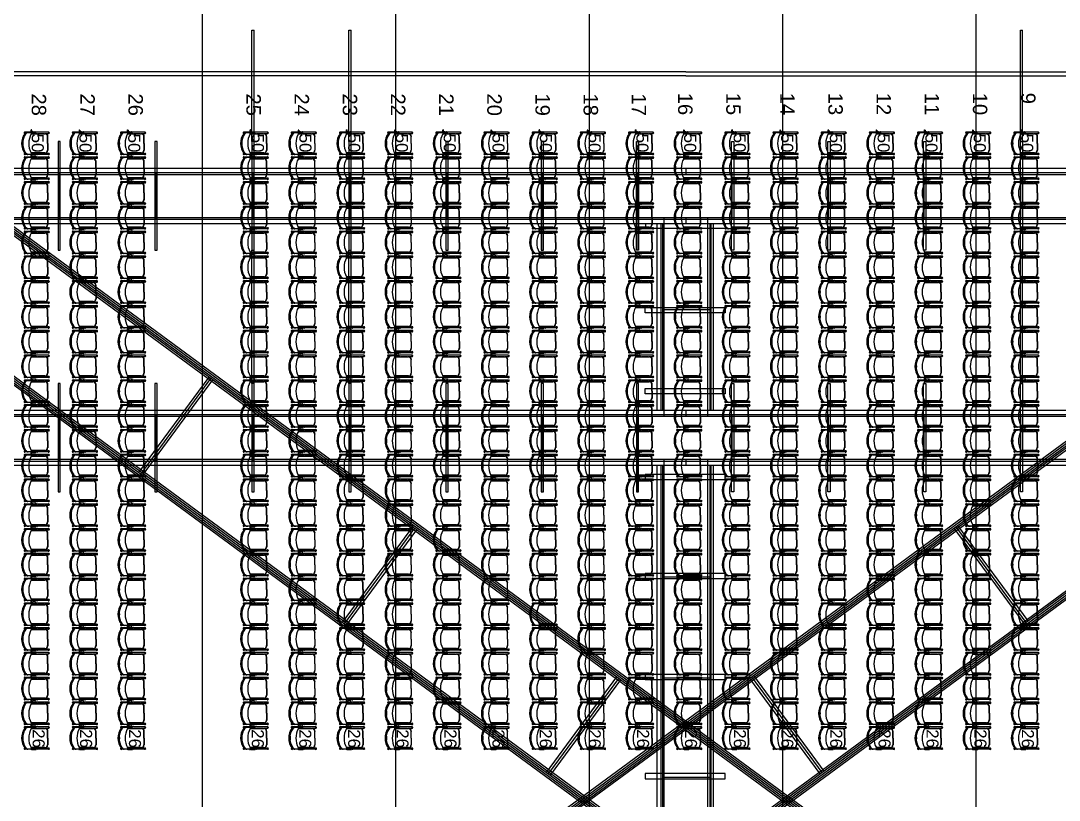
# Model space of a CAD drawing. Header units: millimetres. Extents: x -76108 to 202332, y 27411 to 140378.
# Drawn here: x 104948 to 126506, y 84100 to 100288 of the extents above; entities that cross this region are included whole.
import ezdxf

# ---------------------------------------------------------------- set-up
doc = ezdxf.new("R2010")
doc.units = ezdxf.units.MM
doc.header["$LTSCALE"] = 100
doc.linetypes.add('HIDDEN', pattern=[9.525, 6.35, -3.175])
for name, color, linetype in [('BELYS_BRYGGA', 7, 'CONTINUOUS'), ('LINFACKVERK', 84, 'CONTINUOUS'), ('LINOR_HÄNG', 40, 'CONTINUOUS'), ('Parkettstolar', 8, 'CONTINUOUS'), ('RINK', 5, 'CONTINUOUS')]:
    doc.layers.add(name, color=color, linetype=linetype)
doc.styles.add('ARIAL', font='arial.ttf')

# ---------------------------------------------------------------- blocks, each defined once
blk = doc.blocks.new('sarg')
at = {"layer": 'RINK'}
for points in [[(118753, 99226), (97237, 99226, 0.414214), (88657, 90646), (88657, 84100)], [(118753, 99226), (140269, 99226, -0.414214), (148849, 90646), (148849, 84100)], [(118753, 99146), (97237, 99146, 0.414214), (88737, 90646), (88737, 84100)], [(118753, 99146), (140269, 99146, -0.414214), (148769, 90646), (148769, 84100)]]:
    blk.add_lwpolyline(points, format="xyb", dxfattribs=at)
blk = doc.blocks.new('Parkettstolar')
at = {"layer": 'Parkettstolar'}
for p, q in [((3020, 1754), (3020, 1808)), ((3020, 1578), (3020, 1754)), ((3026, 1754), (3025, 1732)), ((3025, 1732), (3029, 1690)), ((3476, 1732), (3471, 1690)), ((3474, 1754), (3476, 1732)), ((3482, 1808), (3482, 1811)), ((3482, 1754), (3482, 1808)), ((3482, 1334), (3482, 1754)), ((3011, 1643), (3011, 1605)), ((3012, 1676), (3012, 1692)), ((3012, 1674), (3012, 1675)), ((3012, 1675), (3014, 1675)), ((3014, 1674), (3012, 1674)), ((3012, 1674), (3012, 1665)), ((3013, 1648), (3013, 1650)), ((3013, 1642), (3013, 1598)), ((3014, 1675), (3014, 1666)), ((3020, 1695), (3015, 1695)), ((3020, 1678), (3015, 1678)), ((3020, 1676), (3015, 1676)), ((3016, 1665), (3015, 1665)), ((3016, 1663), (3015, 1663)), ((3016, 1604), (3016, 1644)), ((3016, 1604), (3016, 1602)), ((3016, 1604), (3016, 1596)), ((3016, 1602), (3018, 1598)), ((3016, 1596), (3016, 1594)), ((3016, 1594), (3017, 1592)), ((3020, 1670), (3018, 1670)), ((3018, 1670), (3018, 1660)), ((3018, 1598), (3018, 1598)), ((3019, 1595), (3018, 1598)), ((3018, 1598), (3018, 1598)), ((3018, 1578), (3018, 1581)), ((3020, 1578), (3018, 1578)), ((3020, 1593), (3019, 1595)), ((3020, 1330), (3020, 1578)), ((3039, 1680), (3042, 1680)), ((3042, 1680), (3053, 1686)), ((3042, 1680), (3042, 1566)), ((3042, 1566), (3045, 1566)), ((3042, 1566), (3045, 1566)), ((3042, 1551), (3042, 1421)), ((3042, 1551), (3045, 1551)), ((3047, 1683), (3047, 1565)), ((3047, 1565), (3048, 1554)), ((3048, 1554), (3048, 1400)), ((3053, 1400), (3053, 1685)), ((3448, 1685), (3448, 1400)), ((3453, 1683), (3453, 1400)), ((3460, 1566), (3456, 1566)), ((3460, 1551), (3456, 1551)), ((3460, 1680), (3460, 1660)), ((3460, 1660), (3460, 1648)), ((3460, 1648), (3460, 1566)), ((3460, 1551), (3460, 1421)), ((3482, 1695), (3487, 1695)), ((3482, 1678), (3487, 1678)), ((3482, 1676), (3487, 1676)), ((3482, 1670), (3484, 1670)), ((3482, 1578), (3484, 1578)), ((3484, 1670), (3484, 1659)), ((3484, 1659), (3484, 1657)), ((3484, 1657), (3484, 1658)), ((3484, 1658), (3486, 1651)), ((3484, 1585), (3486, 1588)), ((3484, 1581), (3484, 1585)), ((3484, 1578), (3484, 1581)), ((3486, 1661), (3487, 1661)), ((3486, 1651), (3486, 1650)), ((3486, 1650), (3489, 1642)), ((3486, 1644), (3486, 1604)), ((3486, 1604), (3486, 1596)), ((3488, 1662), (3488, 1675)), ((3489, 1642), (3489, 1601)), ((3489, 1601), (3489, 1600)), ((3489, 1600), (3489, 1598)), ((3490, 1692), (3490, 1692)), ((3490, 1692), (3490, 1662)), ((3490, 1683), (3529, 1683)), ((3529, 1675), (3490, 1675)), ((3490, 1642), (3490, 1605)), ((3529, 1683), (3530, 1685)), ((3529, 1683), (3529, 1675)), ((3530, 1685), (3532, 1685)), ((3530, 1673), (3530, 1675)), ((3532, 1673), (3530, 1673)), ((3532, 1685), (3532, 1673)), ((3018, 1328), (3017, 1318)), ((3042, 1421), (3048, 1421)), ((3048, 1406), (3042, 1406)), ((3042, 1406), (3042, 1334)), ((3043, 1328), (3044, 1318)), ((3048, 1421), (3048, 1406)), ((3251, 1345), (3108, 1345)), ((3251, 1339), (3108, 1339)), ((3251, 1345), (3393, 1345)), ((3251, 1339), (3393, 1339)), ((3460, 1421), (3453, 1421)), ((3460, 1406), (3453, 1406)), ((3460, 1406), (3460, 1334))]:
    blk.add_line(p, q, dxfattribs=at)
for centre, radius, start, end in [((3030, 1817), 14.6, 339.0012, 226.6339), ((3031, 1811), 11.4, 358.7056, 193.6586), ((3030, 1810), 11.1, 356.9282, 192.8049), ((3115, 1749), 95.1, 139.6505, 176.827), ((3114, 1730), 90.6, 129.0891, 164.8727), ((3235, 1595), 289, 86.8088, 131.8299), ((3249, 1330), 406, 60.7801, 118.9322), ((3251, 1522), 340, 55.2185, 124.7815), ((3250, 2127), 279, 256.5612, 283.5019), ((3251, 2096), 246, 256.6758, 283.3239), ((3271, 1608), 276, 46.9279, 94.2403), ((3396, 1737), 79.6, 356.0088, 52.6561), ((3472, 1817), 14.6, 313.3596, 200.9615), ((3470, 1811), 11.4, 346.3414, 181.2945), ((3471, 1810), 11.1, 347.1951, 183.0733), ((3410, 1758), 72.1, 356.9817, 46.0988), ((3020, 1643), 9.19, 146.7182, 182.4042), ((3019, 1605), 8.32, 176.4708, 215.1415), ((3015, 1692), 2.94, 10.2041, 178.2306), ((3015, 1675), 3.06, 89.685, 165.2026), ((3014, 1666), 2.82, 169.7616, 273.4), ((3033, 1650), 20, 147.6896, 181.398), ((3031, 1642), 18, 149.4013, 179.8709), ((3035, 1599), 22, 182.8524, 210.856), ((3015, 1675), 0.944, 86.581, 179.3999), ((3015, 1666), 1, 177.8608, 269.9018), ((2943, 1679), 77.3, 338.7375, 344.3392), ((3022, 1586), 7, 165.4392, 225.5287), ((3022, 1662), 6.85, 135.5881, 222.5879), ((3015, 1666), 1, 4.0925, 6.3343), ((3027, 1643), 11.2, 137.1892, 182.2417), ((2998, 1579), 19.5, 3.1779, 25.5091), ((3007, 1584), 12.1, 3.557, 41.6171), ((3024, 1559), 6.43, 132.4532, 227.5468), ((3031, 1654), 12.9, 152.1729, 207.8271), ((3022, 1586), 7, 238.2479, 238.3272), ((3041, 1692), 12.8, 192.9605, 258.7149), ((3045, 1563), 3, 336.9468, 90), ((3045, 1554), 3, 270, 0), ((3458, 1694), 13.7, 218.2017, 342.8594), ((3456, 1563), 3.66, 96.2783, 158.2598), ((3457, 1556), 4.53, 162.9156, 163.7685), ((3457, 1556), 4.53, 197.0844, 252.9156), ((3470, 1654), 12, 150.697, 209.303), ((3470, 1654), 13.4, 333.3232, 26.6768), ((3489, 1593), 7.79, 137.8878, 183.1821), ((3494, 1583), 12.1, 146.1221, 185.0522), ((3477, 1559), 6.8, 316.2443, 44.5117), ((3476, 1604), 9.58, 318.3404, 358.7868), ((3478, 1662), 7.65, 325.6086, 43.2562), ((3477, 1596), 9.01, 321.0699, 0), ((3478, 1586), 7.42, 317.6042, 13.8425), ((3486, 1663), 3.37, 267.0115, 351.1158), ((3467, 1649), 21.8, 356.3589, 30.3536), ((3466, 1599), 22.2, 329.5762, 3.3915), ((3487, 1692), 2.86, 359.7149, 92.7369), ((3487, 1675), 3, 3.022, 90), ((3487, 1675), 0.847, 352.0346, 100.9875), ((3487, 1662), 0.947, 266.7935, 0.1845), ((3479, 1642), 11.5, 2.5458, 30.6741), ((3481, 1606), 9.5, 329.1251, 4.7825), ((3031, 1319), 13.5, 184.5117, 355.4883), ((3031, 1327), 13.6, 150.8768, 177.3617), ((3031, 1331), 11.1, 172.6008, 7.3992), ((3031, 1332), 11, 181.2841, 5.9482), ((3029, 1327), 14.6, 1.8626, 28.3475), ((3109, 1400), 61.1, 179.6473, 271.0065), ((3108, 1400), 55, 180.06, 275.617), ((3391, 1400), 61.7, 268.4245, 358.3725), ((3392, 1401), 55.8, 269.165, 359.1076), ((3525, 1315), 68.1, 164.505, 177.9188), ((3471, 1319), 13.5, 184.5117, 355.4883), ((3471, 1332), 11.1, 173.4052, 10.3942), ((3437, 1319), 46.8, 359.0072, 18.569)]:
    blk.add_arc(centre, radius, start, end, dxfattribs=at)

msp = doc.modelspace()

# ---------------------------------------------------------------- linework, layer by layer
at = {"layer": 'BELYS_BRYGGA'}
for p, q in [((109746, 97777), (109746, 100093.7)), ((109746, 100093.7), (109794, 100093.7)), ((109794, 97777), (109794, 100093.7)), ((111758.3, 97777), (111758.3, 100093.7)), ((111758.3, 100093.7), (111806.3, 100093.7)), ((111806.3, 97777), (111806.3, 100093.7)), ((125699, 97777), (125699, 100093.7)), ((125699, 100093.7), (125746.9, 100093.7)), ((125746.9, 97777), (125746.9, 100093.7)), ((115791.2, 97777), (115791.2, 97135.5)), ((117764.6, 97777), (117764.6, 97135.5)), ((87542.7, 97135.5), (149813, 97135.5)), ((87692.2, 97223.4), (149813, 97223.4)), ((87692.2, 97095.6), (149813, 97095.6)), ((105756.1, 96165), (105756.1, 97135.5)), ((107768.4, 96165), (107768.4, 97135.5)), ((109780.7, 96165), (109780.7, 97135.5)), ((111792.9, 96165), (111792.9, 97135.5)), ((113805.2, 96165), (113805.2, 97135.5)), ((115778.1, 96165), (115778.1, 97135.5)), ((117751.5, 97135.5), (117751.5, 96165)), ((118752.6, 97223.4), (118752.6, 97095.6)), ((119719.2, 96165), (119719.2, 97135.5)), ((121716.5, 96165), (121716.5, 97135.5)), ((123700, 96165), (123700, 97135.5)), ((125712.3, 96165), (125712.3, 97135.5)), ((87542.7, 96165), (149813, 96165)), ((87692.2, 96204.9), (149813, 96204.9)), ((115791.2, 95523.5), (115791.2, 96165)), ((117764.6, 95523.5), (117764.6, 96165)), ((118752.6, 96204.9), (118752.6, 96077.1)), ((87692.2, 96077.1), (149813, 96077.1)), ((117924.6, 95970.3), (117924.6, 96077.1)), ((119580.7, 95970.3), (117924.6, 95970.3)), ((118149.3, 96077.1), (118149.3, 92201.7)), ((118270.9, 96077.1), (118270.9, 92201.7)), ((119580.7, 95970.3), (119580.7, 96077.1)), ((109746, 92755.3), (109746, 95523.5)), ((109794, 92755.3), (109794, 95523.5)), ((111758.3, 92755.3), (111758.3, 95523.5)), ((111806.3, 92755.3), (111806.3, 95523.5)), ((125699, 92755.3), (125699, 95523.5)), ((125746.9, 92755.3), (125746.9, 95523.5)), ((117912.7, 94330.1), (119568.8, 94330.1)), ((117912.7, 94223.3), (117912.7, 94330.1)), ((119568.8, 94223.3), (117912.7, 94223.3)), ((118270.9, 94294.6), (119262.4, 94294.6)), ((119568.8, 94330.1), (119568.8, 94223.3)), ((115791.2, 92755.3), (115791.2, 92113.8)), ((117764.6, 92755.3), (117764.6, 92113.8)), ((117912.7, 92647.5), (119568.8, 92647.5)), ((117912.7, 92540.8), (117912.7, 92647.5)), ((119568.8, 92540.8), (117912.7, 92540.8)), ((119568.8, 92647.5), (119568.8, 92540.8)), ((87542.7, 92113.8), (149813, 92113.8)), ((87692.2, 92201.7), (149813, 92201.7)), ((87692.2, 92073.9), (149813, 92073.9)), ((105756.1, 91143.3), (105756.1, 92113.8)), ((107768.4, 91143.3), (107768.4, 92113.8)), ((109780.7, 91143.3), (109780.7, 92113.8)), ((111792.9, 91143.3), (111792.9, 92113.8)), ((113805.2, 91143.3), (113805.2, 92113.8)), ((115778.1, 91143.3), (115778.1, 92113.8)), ((117751.5, 91143.3), (117751.5, 92113.8)), ((118752.6, 92201.7), (118752.6, 92073.9)), ((119719.2, 91143.3), (119719.2, 92113.8)), ((121716.5, 91143.3), (121716.5, 92113.8)), ((123700, 91143.3), (123700, 92113.8)), ((125712.3, 91143.3), (125712.3, 92113.8)), ((87542.7, 91143.3), (149813, 91143.3)), ((87692.2, 91183.3), (149813, 91183.3)), ((87692.2, 91055.4), (149813, 91055.4)), ((115791.2, 90501.8), (115791.2, 91143.3)), ((117764.6, 90501.8), (117764.6, 91143.3)), ((118149.3, 91055.4), (118149.3, 77144.6)), ((118270.9, 91055.4), (118270.9, 77144.6)), ((118752.6, 91183.3), (118752.6, 91055.4)), ((118270.9, 88738.1), (119262.4, 88738.1)), ((118270.9, 86639.6), (119262.4, 86639.6)), ((118270.9, 84579.2), (119262.4, 84579.2))]:
    msp.add_line(p, q, dxfattribs=at)
for points in [[(105769.5, 97777), (105721.5, 97777), (105721.5, 95523.5), (105769.5, 95523.5)], [(107781.8, 97777), (107733.8, 97777), (107733.8, 95523.5), (107781.8, 95523.5)], [(109794, 97777), (109746, 97777), (109746, 95523.5), (109794, 95523.5)], [(111806.3, 97777), (111758.3, 97777), (111758.3, 95523.5), (111806.3, 95523.5)], [(113818.5, 97777), (113770.6, 97777), (113770.6, 95523.5), (113818.5, 95523.5)], [(115802.1, 97777), (115754.1, 97777), (115754.1, 95523.5), (115802.1, 95523.5)], [(117775.5, 95523.5), (117727.5, 95523.5), (117727.5, 97777), (117775.5, 97777)], [(119705.9, 97777), (119753.9, 97777), (119753.9, 95523.5), (119705.9, 95523.5)], [(121703.2, 97777), (121751.1, 97777), (121751.1, 95523.5), (121703.2, 95523.5)], [(123686.7, 97777), (123734.7, 97777), (123734.7, 95523.5), (123686.7, 95523.5)], [(125699, 97777), (125746.9, 97777), (125746.9, 95523.5), (125699, 95523.5)], [(105769.5, 92755.3), (105721.5, 92755.3), (105721.5, 90501.8), (105769.5, 90501.8)], [(107781.8, 92755.3), (107733.8, 92755.3), (107733.8, 90501.8), (107781.8, 90501.8)], [(109794, 92755.3), (109746, 92755.3), (109746, 90501.8), (109794, 90501.8)], [(111806.3, 92755.3), (111758.3, 92755.3), (111758.3, 90501.8), (111806.3, 90501.8)], [(113818.5, 92755.3), (113770.6, 92755.3), (113770.6, 90501.8), (113818.5, 90501.8)], [(115802.1, 92755.3), (115754.1, 92755.3), (115754.1, 90501.8), (115802.1, 90501.8)], [(117775.5, 92755.3), (117727.5, 92755.3), (117727.5, 90501.8), (117775.5, 90501.8)], [(119705.9, 92755.3), (119753.9, 92755.3), (119753.9, 90501.8), (119705.9, 90501.8)], [(121703.2, 92755.3), (121751.1, 92755.3), (121751.1, 90501.8), (121703.2, 90501.8)], [(123686.7, 92755.3), (123734.7, 92755.3), (123734.7, 90501.8), (123686.7, 90501.8)], [(125699, 92755.3), (125746.9, 92755.3), (125746.9, 90501.8), (125699, 90501.8)], [(119568.8, 90760.3), (119568.8, 90867), (117912.7, 90867), (117912.7, 90760.3)], [(119568.8, 88705.3), (119568.8, 88812), (117912.7, 88812), (117912.7, 88705.3)], [(119568.8, 86606.8), (119568.8, 86713.5), (117912.7, 86713.5), (117912.7, 86606.8)], [(119568.8, 84546.4), (119568.8, 84653.1), (117912.7, 84653.1), (117912.7, 84546.4)]]:
    msp.add_lwpolyline(points, close=True, dxfattribs=at)
for points in [[(118298.9, 96204.9), (118298.9, 92073.9)], [(119206.3, 96204.9), (119206.3, 92073.9)], [(118242.9, 92201.7), (118242.9, 96077.1)], [(119262.4, 92201.7), (119262.4, 96077.1)], [(119276.1, 96077.1), (119276.1, 92201.7)], [(119332.1, 92201.7), (119332.1, 96077.1)], [(118242.9, 77144.6), (118242.9, 91055.4)], [(118298.9, 91183.3), (118298.9, 77016.7)], [(119206.3, 91183.3), (119206.3, 77016.7)], [(119262.4, 77144.6), (119262.4, 91055.4)], [(119276.1, 91055.4), (119276.1, 77144.6)], [(119332.1, 77144.6), (119332.1, 91055.4)]]:
    msp.add_lwpolyline(points, dxfattribs=at)
at = {"layer": 'LINFACKVERK'}
for p, q in [((160195.4, 116222.7), (75740.7, 54110.9)), ((161764.6, 54110.9), (77309.8, 116222.7)), ((160217.4, 116192.8), (75762.7, 54081)), ((160239.4, 116162.9), (75784.6, 54051.1)), ((160261.4, 116133), (75806.6, 54021.2)), ((160283.4, 116103.1), (75828.6, 53991.3)), ((161676.6, 53991.3), (77221.8, 116103.1)), ((161698.6, 54021.2), (77243.8, 116133)), ((161720.6, 54051.1), (77265.8, 116162.9)), ((161742.6, 54081), (77287.8, 116192.8)), ((160195.4, 51977.3), (75740.7, 114089.1)), ((160217.4, 52007.2), (75762.7, 114119)), ((160239.4, 52037.1), (75784.6, 114148.9)), ((160261.4, 52067), (75806.6, 114178.8)), ((160283.4, 52096.9), (75828.6, 114208.7)), ((161676.6, 114208.7), (77221.8, 52096.9)), ((161698.6, 114178.8), (77243.8, 52067)), ((161720.6, 114148.9), (77265.8, 52037.1)), ((161742.6, 114119), (77287.8, 52007.2)), ((161764.6, 114089.1), (77309.8, 51977.3)), ((108849.9, 92888.5), (107390.7, 90904.4)), ((108890.2, 92858.9), (107431, 90874.8)), ((108930.5, 92829.2), (107471.3, 90845.1)), ((113079.5, 89777.8), (111620.3, 87793.8)), ((113119.8, 89748.2), (111660.6, 87764.1)), ((113160.1, 89718.6), (111700.9, 87734.5)), ((125782.4, 87764.4), (124323.2, 89748.5)), ((125822.6, 87794), (124363.5, 89778.1)), ((125862.9, 87823.6), (124403.7, 89807.7)), ((121624.8, 84706.8), (120165.6, 86690.8)), ((117317.6, 86661), (115858.4, 84676.9)), ((117357.9, 86631.3), (115898.7, 84647.2)), ((117398.2, 86601.7), (115939, 84617.6)), ((121544.3, 84647.5), (120085.1, 86631.6)), ((121584.5, 84677.1), (120125.3, 86661.2))]:
    msp.add_line(p, q, dxfattribs=at)
at = {"layer": 'LINOR_HÄNG'}
for p, q in [((116745.1, 137808.9), (116745.1, 30391.1)), ((120760.1, 137808.9), (120760.1, 30391.1)), ((112730.1, 137450.7), (112730.1, 30749.3)), ((124775.1, 137450.7), (124775.1, 30749.3)), ((108715.1, 136831.3), (108715.1, 31368.7))]:
    msp.add_line(p, q, dxfattribs=at)
at = {"layer": 'RINK', "linetype": 'HIDDEN'}
for points in [[(118752.6, 99226.5), (97236.6, 99226.5, 0.4142136), (88656.6, 90646.5), (88656.6, 84100)], [(118752.6, 99226.5), (140268.6, 99226.5, -0.4142136), (148848.6, 90646.5), (148848.6, 84100)], [(118752.6, 99146.5), (97236.6, 99146.5, 0.4142136), (88736.6, 90646.5), (88736.6, 84100)], [(118752.6, 99146.5), (140268.6, 99146.5, -0.4142136), (148768.6, 90646.5), (148768.6, 84100)]]:
    msp.add_lwpolyline(points, format="xyb", dxfattribs=at)

# ---------------------------------------------------------------- block references
at = {"layer": 'Parkettstolar', "rotation": 89.99999999999999}
for p in [(106849.4, 94489.9), (107849.4, 94489.9), (108849.4, 94489.9), (111394.9, 94489.9), (112394.9, 94489.9), (113394.9, 94489.9), (114394.9, 94489.9), (115394.9, 94489.9), (116394.9, 94489.9), (117394.9, 94489.9), (118394.9, 94489.9), (119394.9, 94489.9), (120394.9, 94489.9), (121394.9, 94489.9), (122394.9, 94489.9), (123394.9, 94489.9), (106849.4, 93975.7), (107849.4, 93975.7), (108849.4, 93975.7), (111394.9, 93975.7), (112394.9, 93975.7), (113394.9, 93975.7), (114394.9, 93975.7), (115394.9, 93975.7), (116394.9, 93975.7), (117394.9, 93975.7), (118394.9, 93975.7), (119394.9, 93975.7), (120394.9, 93975.7), (121394.9, 93975.7), (122394.9, 93975.7), (123394.9, 93975.7), (106849.4, 93461.4), (107849.4, 93461.4), (108849.4, 93461.4), (111394.9, 93461.4), (112394.9, 93461.4), (113394.9, 93461.4), (114394.9, 93461.4), (115394.9, 93461.4), (116394.9, 93461.4), (117394.9, 93461.4), (118394.9, 93461.4), (119394.9, 93461.4), (120394.9, 93461.4), (121394.9, 93461.4), (122394.9, 93461.4), (123394.9, 93461.4), (106849.4, 92946.6), (107849.4, 92946.6), (108849.4, 92946.6), (111394.9, 92946.6), (112394.9, 92946.6), (113394.9, 92946.6), (114394.9, 92946.6), (115394.9, 92946.6), (116394.9, 92946.6), (117394.9, 92946.6), (118394.9, 92946.6), (119394.9, 92946.6), (120394.9, 92946.6), (121394.9, 92946.6), (122394.9, 92946.6), (123394.9, 92946.6), (106849.4, 92432.1), (107849.4, 92432.1), (108849.4, 92432.1), (111394.9, 92432.1), (112394.9, 92432.1), (113394.9, 92432.1), (114394.9, 92432.1), (115394.9, 92432.1), (116394.9, 92432.1), (117394.9, 92432.1), (118394.9, 92432.1), (119394.9, 92432.1), (120394.9, 92432.1), (121394.9, 92432.1), (122394.9, 92432.1), (123394.9, 92432.1), (106849.4, 91917.7), (107849.4, 91917.7), (108849.4, 91917.7), (111394.9, 91917.7), (112394.9, 91917.7), (113394.9, 91917.7), (114394.9, 91917.7), (115394.9, 91917.7), (116394.9, 91917.7), (117394.9, 91917.7), (118394.9, 91917.7), (119394.9, 91917.7), (120394.9, 91917.7), (121394.9, 91917.7), (122394.9, 91917.7), (123394.9, 91917.7), (106849.4, 91402.8), (107849.4, 91402.8), (108849.4, 91402.8), (111394.9, 91402.8), (112394.9, 91402.8), (113394.9, 91402.8), (114394.9, 91402.8), (115394.9, 91402.8), (116394.9, 91402.8), (117394.9, 91402.8), (118394.9, 91402.8), (119394.9, 91402.8), (120394.9, 91402.8), (121394.9, 91402.8), (122394.9, 91402.8), (123394.9, 91402.8), (106849.4, 90888), (107849.4, 90888), (108849.4, 90888), (111394.9, 90888), (112394.9, 90888), (113394.9, 90888), (114394.9, 90888), (115394.9, 90888), (116394.9, 90888), (117394.9, 90888), (118394.9, 90888), (119394.9, 90888), (120394.9, 90888), (121394.9, 90888), (122394.9, 90888), (123394.9, 90888), (106849.4, 90372.4), (107849.4, 90372.4), (108849.4, 90372.4), (111394.9, 90372.4), (112394.9, 90372.4), (113394.9, 90372.4), (114394.9, 90372.4), (115394.9, 90372.4), (116394.9, 90372.4), (117394.9, 90372.4), (118394.9, 90372.4), (119394.9, 90372.4), (120394.9, 90372.4), (121394.9, 90372.4), (122394.9, 90372.4), (123394.9, 90372.4), (106849.4, 89858), (107849.4, 89858), (108849.4, 89858), (111394.9, 89858), (112394.9, 89858), (113394.9, 89858), (114394.9, 89858), (115394.9, 89858), (116394.9, 89858), (117394.9, 89858), (118394.9, 89858), (119394.9, 89858), (120394.9, 89858), (121394.9, 89858), (122394.9, 89858), (123394.9, 89858), (106849.4, 89343.2), (107849.4, 89343.2), (108849.4, 89343.2), (111394.9, 89343.2), (112394.9, 89343.2), (113394.9, 89343.2), (114394.9, 89343.2), (115394.9, 89343.2), (116394.9, 89343.2), (117394.9, 89343.2), (118394.9, 89343.2), (119394.9, 89343.2), (120394.9, 89343.2), (121394.9, 89343.2), (122394.9, 89343.2), (123394.9, 89343.2), (106849.4, 88828.3), (107849.4, 88828.3), (108849.4, 88828.3), (111394.9, 88828.3), (112394.9, 88828.3), (113394.9, 88828.3), (114394.9, 88828.3), (115394.9, 88828.3), (116394.9, 88828.3), (117394.9, 88828.3), (118394.9, 88828.3), (119394.9, 88828.3), (120394.9, 88828.3), (121394.9, 88828.3), (122394.9, 88828.3), (123394.9, 88828.3), (106849.4, 88313.2), (107849.4, 88313.2), (108849.4, 88313.2), (111394.9, 88313.2), (112394.9, 88313.2), (113394.9, 88313.2), (114394.9, 88313.2), (115394.9, 88313.2), (116394.9, 88313.2), (117394.9, 88313.2), (118394.9, 88313.2), (119394.9, 88313.2), (120394.9, 88313.2), (121394.9, 88313.2), (122394.9, 88313.2), (123394.9, 88313.2), (106849.4, 87798.2), (107849.4, 87798.2), (108849.4, 87798.2), (111394.9, 87798.2), (112394.9, 87798.2), (113394.9, 87798.2), (114394.9, 87798.2), (115394.9, 87798.2), (116394.9, 87798.2), (117394.9, 87798.2), (118394.9, 87798.2), (119394.9, 87798.2), (120394.9, 87798.2), (121394.9, 87798.2), (122394.9, 87798.2), (123394.9, 87798.2), (106849.4, 87283.9), (107849.4, 87283.9), (108849.4, 87283.9), (111394.9, 87283.9), (112394.9, 87283.9), (113394.9, 87283.9), (114394.9, 87283.9), (115394.9, 87283.9), (116394.9, 87283.9), (117394.9, 87283.9), (118394.9, 87283.9), (119394.9, 87283.9), (120394.9, 87283.9), (121394.9, 87283.9), (122394.9, 87283.9), (123394.9, 87283.9), (106849.4, 86769), (107849.4, 86769), (108849.4, 86769), (111394.9, 86769), (112394.9, 86769), (113394.9, 86769), (114394.9, 86769), (115394.9, 86769), (116394.9, 86769), (117394.9, 86769), (118394.9, 86769), (119394.9, 86769), (120394.9, 86769), (121394.9, 86769), (122394.9, 86769), (123394.9, 86769), (106849.4, 86254.8), (107849.4, 86254.8), (108849.4, 86254.8), (111394.9, 86254.8), (112394.9, 86254.8), (113394.9, 86254.8), (114394.9, 86254.8), (115394.9, 86254.8), (116394.9, 86254.8), (117394.9, 86254.8), (118394.9, 86254.8), (119394.9, 86254.8), (120394.9, 86254.8), (121394.9, 86254.8), (122394.9, 86254.8), (123394.9, 86254.8), (106849.4, 85740.6), (107849.4, 85740.6), (108849.4, 85740.6), (111394.9, 85740.6), (112394.9, 85740.6), (113394.9, 85740.6), (114394.9, 85740.6), (115394.9, 85740.6), (116394.9, 85740.6), (117394.9, 85740.6), (118394.9, 85740.6), (119394.9, 85740.6), (120394.9, 85740.6), (121394.9, 85740.6), (122394.9, 85740.6), (123394.9, 85740.6), (106849.4, 85225.7), (107849.4, 85225.7), (108849.4, 85225.7), (111394.9, 85225.7), (112394.9, 85225.7), (113394.9, 85225.7), (114394.9, 85225.7), (115394.9, 85225.7), (116394.9, 85225.7), (117394.9, 85225.7), (118394.9, 85225.7), (119394.9, 85225.7), (120394.9, 85225.7), (121394.9, 85225.7), (122394.9, 85225.7), (123394.9, 85225.7), (106849.4, 84711.6), (107849.4, 84711.6), (108849.4, 84711.6), (111394.9, 84711.6), (112394.9, 84711.6), (113394.9, 84711.6), (114394.9, 84711.7), (115394.9, 84711.6), (116394.9, 84711.6), (117394.9, 84711.6), (118394.9, 84711.6), (119394.9, 84711.6), (120394.9, 84711.6), (121394.9, 84711.6), (122394.9, 84711.6), (123394.9, 84711.6), (106849.4, 84196.8), (107849.4, 84196.8), (108849.4, 84196.8), (111394.9, 84196.8), (112394.9, 84196.8), (113394.9, 84196.8), (114394.9, 84196.8), (115394.9, 84196.8), (116394.9, 84196.8), (117394.9, 84196.8), (118394.9, 84196.8), (119394.9, 84196.8), (120394.9, 84196.8), (121394.9, 84196.8), (122394.9, 84196.8), (123394.9, 84196.8), (106849.4, 83682.9), (107849.4, 83682.9), (108849.4, 83682.9), (111394.9, 83682.9), (112394.9, 83682.9), (113394.9, 83682.9), (114394.9, 83682.9), (115394.9, 83682.9), (116394.9, 83682.9), (117394.9, 83682.9), (118394.9, 83682.9), (119394.9, 83682.9), (120394.9, 83682.9), (121394.9, 83682.9), (122394.9, 83682.9), (123394.9, 83682.9), (106849.4, 83168.7), (107849.4, 83168.7), (108849.4, 83168.7), (111394.9, 83168.7), (112394.9, 83168.7), (113394.9, 83168.7), (114394.9, 83168.7), (115394.9, 83168.7), (116394.9, 83168.7), (117394.9, 83168.7), (118394.9, 83168.7), (119394.9, 83168.7), (120394.9, 83168.7), (121394.9, 83168.7), (122394.9, 83168.7), (123394.9, 83168.7), (106849.4, 82654.4), (107849.4, 82654.4), (108849.4, 82654.4), (111394.9, 82654.4), (112394.9, 82654.4), (113394.9, 82654.4), (114394.9, 82654.4), (115394.9, 82654.4), (116394.9, 82654.4), (117394.9, 82654.4), (118394.9, 82654.4), (119394.9, 82654.4), (120394.9, 82654.4), (121394.9, 82654.4), (122394.9, 82654.4), (123394.9, 82654.4), (106849.4, 82139.5), (107849.4, 82139.5), (108849.4, 82139.5), (111394.9, 82139.5), (112394.9, 82139.5), (113394.9, 82139.5), (114394.9, 82139.5), (115394.9, 82139.5), (116394.9, 82139.5), (117394.9, 82139.5), (118394.9, 82139.5), (119394.9, 82139.5), (120394.9, 82139.5), (121394.9, 82139.5), (122394.9, 82139.5), (123394.9, 82139.5)]:
    msp.add_blockref('Parkettstolar', p, dxfattribs=at)
at = {"layer": 'Parkettstolar', "color": 116, "true_color": 0x136734, "rotation": 89.99999999999999}
for p in [(124394.9, 94489.9), (125394.9, 94489.9), (126394.9, 94489.9), (127394.9, 94489.9), (124394.9, 93975.7), (125394.9, 93975.7), (126394.9, 93975.7), (127394.9, 93975.7), (124394.9, 93461.4), (125394.9, 93461.4), (126394.9, 93461.4), (127394.9, 93461.4), (124394.9, 92946.6), (125394.9, 92946.6), (126394.9, 92946.6), (127394.9, 92946.6), (124394.9, 92432.1), (125394.9, 92432.1), (126394.9, 92432.1), (127394.9, 92432.1), (124394.9, 91917.7), (125394.9, 91917.7), (126394.9, 91917.7), (127394.9, 91917.7), (124394.9, 91402.8), (125394.9, 91402.8), (126394.9, 91402.8), (127394.9, 91402.8), (124394.9, 90888), (125394.9, 90888), (126394.9, 90888), (127394.9, 90888), (124394.9, 90372.4), (125394.9, 90372.4), (126394.9, 90372.4), (127394.9, 90372.4), (124394.9, 89858), (125394.9, 89858), (126394.9, 89858), (127394.9, 89858), (124394.9, 89343.2), (125394.9, 89343.2), (126394.9, 89343.2), (127394.9, 89343.2), (124394.9, 88828.3), (125394.9, 88828.3), (126394.9, 88828.3), (127394.9, 88828.3), (124394.9, 88313.2), (125394.9, 88313.2), (126394.9, 88313.2), (127394.9, 88313.2), (124394.9, 87798.2), (125394.9, 87798.2), (126394.9, 87798.2), (127394.9, 87798.2), (124394.9, 87283.9), (125394.9, 87283.9), (126394.9, 87283.9), (127394.9, 87283.9), (124394.9, 86769), (125394.9, 86769), (126394.9, 86769), (127394.9, 86769), (124394.9, 86254.8), (125394.9, 86254.8), (126394.9, 86254.8), (127394.9, 86254.8), (124394.9, 85740.6), (125394.9, 85740.6), (126394.9, 85740.6), (127394.9, 85740.6), (124394.9, 85225.7), (125394.9, 85225.7), (126394.9, 85225.7), (127394.9, 85225.7), (124394.9, 84711.6), (125394.9, 84711.6), (126394.9, 84711.6), (127394.9, 84711.6), (124394.9, 84196.8), (125394.9, 84196.8), (126394.9, 84196.8), (127394.9, 84196.8), (124394.9, 83682.9), (125394.9, 83682.9), (126394.9, 83682.9), (127394.9, 83682.9), (124394.9, 83168.7), (125394.9, 83168.7), (126394.9, 83168.7), (127394.9, 83168.7), (124394.9, 82654.4), (125394.9, 82654.4), (126394.9, 82654.4), (127394.9, 82654.4), (124394.9, 82139.5), (125394.9, 82139.5), (126394.9, 82139.5), (127394.9, 82139.5)]:
    msp.add_blockref('Parkettstolar', p, dxfattribs=at)
at = {"layer": 'RINK'}
msp.add_blockref('sarg', (0, 0), dxfattribs=at)

# ---------------------------------------------------------------- texts
at = {"layer": 'Parkettstolar', "attachment_point": 1, "rotation": 270, "style": 'ARIAL'}
for s, width, heights, insert, char_height in [('{\\C7;28}', 3252.684, [-306.3], (105475.5, 98778.1), 300), ('{\\C7;27}', 3252.684, [-301.2], (106483.8, 98778.1), 300), ('{\\C7;26}', 3252.684, [-306.3], (107483.8, 98778.1), 300), ('{\\C7;25}', 3252.684, [-306.3], (109932.3, 98778.1), 300), ('{\\C7;24}', 3252.684, [-301.2], (110932.3, 98778.1), 300), ('{\\C7;23}', 3252.684, [-306.5], (111932.3, 98778.1), 300), ('{\\C7;22}', 3252.684, [-301.2], (112932.3, 98778.1), 300), ('{\\C7;21}', 3252.684, [-301.2], (113932.3, 98778.1), 300), ('{\\C7;20}', 3252.684, [-306.3], (114932.3, 98778.1), 300), ('{\\C7;19}', 3252.684, [-306.3], (115932.3, 98778.1), 300), ('{\\C7;18}', 3252.684, [-306.3], (116932.3, 98778.1), 300), ('{\\C7;17}', 3252.684, [-301.2], (117931, 98778.1), 300), ('{\\C7;16}', 3252.684, [-306.3], (118893.9, 98793.6), 300), ('{\\C7;15}', 3252.684, [-306.3], (119893.9, 98793.6), 300), ('{\\C7;14}', 3252.684, [-301.2], (121013.4, 98793.6), 300), ('{\\C7;13}', 3252.684, [-306.5], (122013.4, 98793.6), 300), ('{\\C7;12}', 3252.684, [-301.2], (123013.4, 98793.6), 300), ('{\\C7;11}', 3252.684, [-301.2], (124013.4, 98793.6), 300), ('{\\C7;10}', 3252.684, [-306.3], (125013.4, 98793.6), 300), ('{\\C7;9}', 3252.684, [-306.3], (126013.4, 98793.6), 300), ('{\\C7;50}', 1927.38, [-255.3], (105426, 97942.3), 250), ('{\\C7;50}', 1927.38, [-255.3], (106417.8, 97942.3), 250), ('{\\C7;50}', 1927.38, [-255.3], (107429.4, 97942.3), 250), ('{\\C7;50}', 1927.38, [-255.3], (109997.5, 97942.3), 250), ('{\\C7;50}', 1927.38, [-255.3], (110982.7, 97942.3), 250), ('{\\C7;50}', 1927.38, [-255.3], (111994.4, 97942.3), 250), ('{\\C7;50}', 1927.38, [-255.3], (112986.2, 97942.3), 250), ('{\\C7;50}', 1927.38, [-255.3], (113978, 97942.3), 250), ('{\\C7;50}', 1927.38, [-255.3], (114989.6, 97942.3), 250), ('{\\C7;50}', 1927.38, [-255.3], (115974.8, 97942.3), 250), ('{\\C7;50}', 1927.38, [-255.3], (116986.4, 97942.3), 250), ('{\\C7;50}', 1927.38, [-255.3], (117978.2, 97942.3), 250), ('{\\C7;50}', 1927.38, [-255.3], (118970, 97942.3), 250), ('{\\C7;50}', 1927.38, [-255.3], (119998.1, 97942.3), 250), ('{\\C7;50}', 1927.38, [-255.3], (120983.3, 97942.3), 250), ('{\\C7;50}', 1927.38, [-255.3], (121994.9, 97942.3), 250), ('{\\C7;50}', 1927.38, [-255.3], (122986.7, 97942.3), 250), ('{\\C7;50}', 1927.38, [-255.3], (123978.5, 97942.3), 250), ('{\\C7;50}', 1927.38, [-255.3], (124981.7, 97942.3), 250), ('{\\C7;50}', 1927.38, [-255.3], (125966.9, 97942.3), 250), ('{\\C7;26}', 1927.38, [-255.3], (105444.9, 85574.1), 250), ('{\\C7;26}', 1927.38, [-255.3], (106429.6, 85574.1), 250), ('{\\C7;26}', 1927.38, [-255.3], (107444.3, 85574.1), 250), ('{\\C7;26}', 1927.38, [-255.3], (109994.9, 85574.1), 250), ('{\\C7;26}', 1927.38, [-255.3], (110979.5, 85574.1), 250), ('{\\C7;26}', 1927.38, [-255.3], (111994.3, 85574.1), 250), ('{\\C7;26}', 1927.38, [-255.3], (112999.1, 85574.1), 250), ('{\\C7;26}', 1927.38, [-255.3], (113993.8, 85574.1), 250), ('{\\C7;26}', 1927.38, [-255.3], (114988.5, 85574.1), 250), ('{\\C7;26}', 1927.38, [-255.3], (115973.1, 85574.1), 250), ('{\\C7;26}', 1927.38, [-255.3], (116987.9, 85574.1), 250), ('{\\C7;26}', 1927.38, [-255.3], (117992.6, 85574.1), 250), ('{\\C7;26}', 1927.38, [-255.3], (118987.3, 85574.1), 250), ('{\\C7;26}', 1927.38, [-255.3], (120002.1, 85574.1), 250), ('{\\C7;26}', 1927.38, [-255.3], (120986.8, 85574.1), 250), ('{\\C7;26}', 1927.38, [-255.3], (122001.6, 85574.1), 250), ('{\\C7;26}', 1927.38, [-255.3], (123006.3, 85574.1), 250), ('{\\C7;26}', 1927.38, [-255.3], (124001, 85574.1), 250), ('{\\C7;26}', 1927.38, [-255.3], (124995.7, 85574.1), 250), ('{\\C7;26}', 1927.38, [-255.3], (125980.3, 85574.1), 250)]:
    msp.add_mtext_dynamic_manual_height_columns(s, width=width, gutter_width=14773.5, heights=heights, dxfattribs=dict(at, insert=insert, char_height=char_height))

doc.saveas('drawing.dxf')
